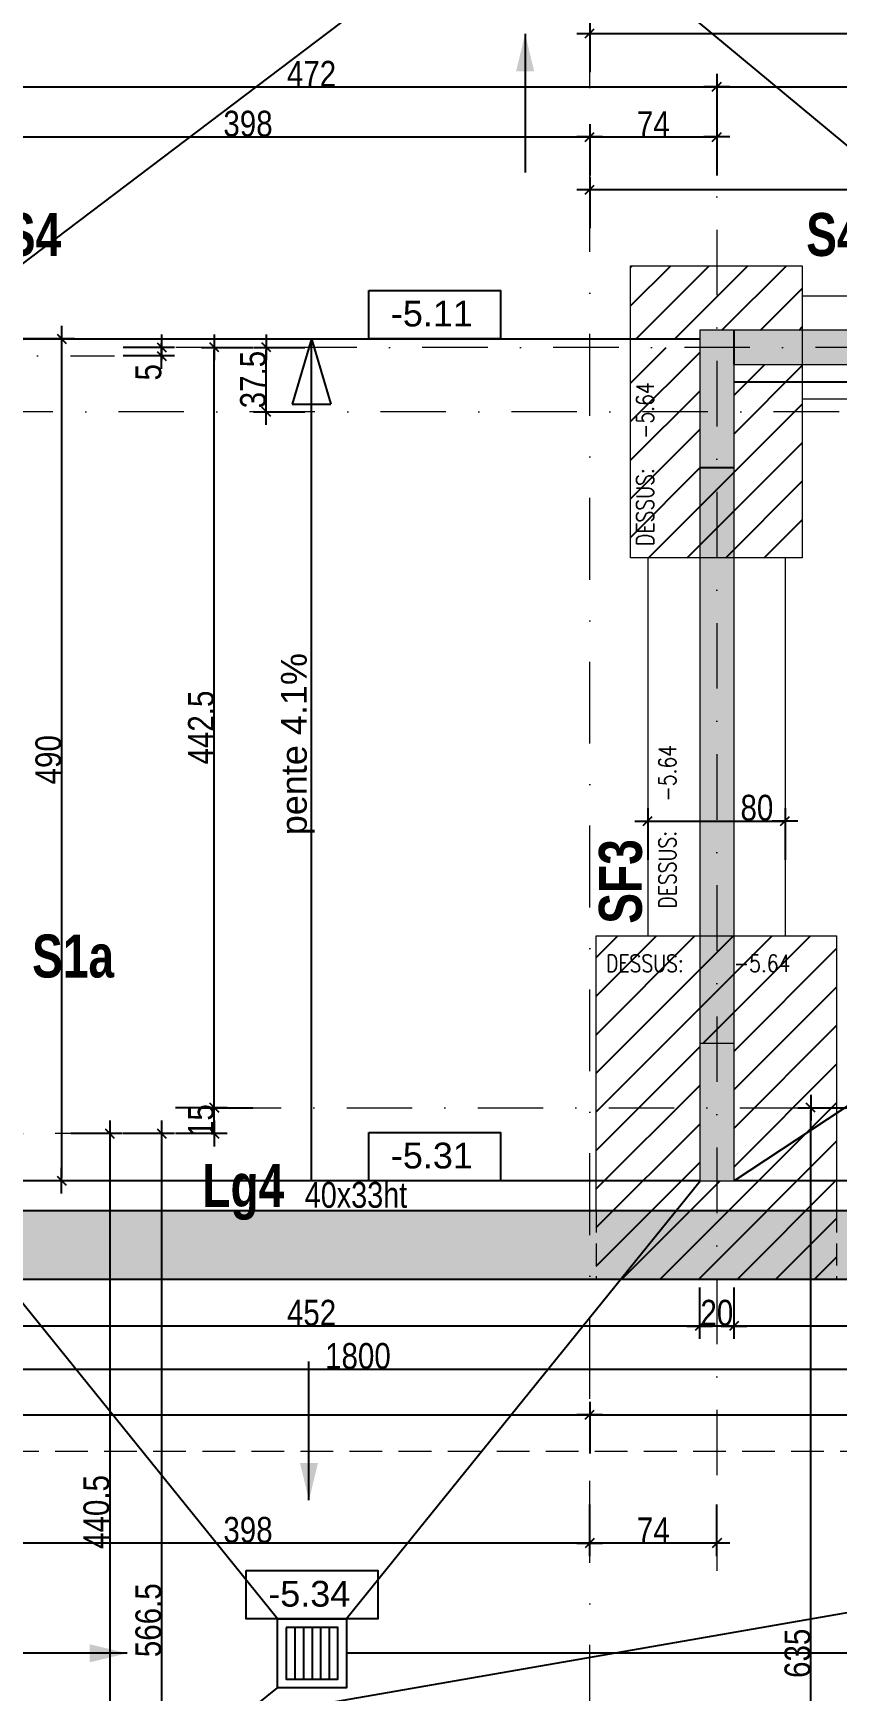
# Model space of a CAD drawing. Header units: centimetres. Extents: x 16433 to 114398, y -50094 to -12305.
# Drawn here: x 56891 to 57359, y -20034 to -19069 of the extents above; entities that cross this region are included whole.
import ezdxf
from ezdxf.enums import TextEntityAlignment as Align

# ---------------------------------------------------------------- set-up
doc = ezdxf.new("R2010")
doc.units = ezdxf.units.CM
doc.header["$LTSCALE"] = 0.5
for name, pattern in [('CACHEX2', [19.05, 12.7, -6.35]), ('TIRETPT2', [12.7, 6.35, -3.175, 0, -3.175]), ('TIRETPTX2', [50.8, 25.4, -12.7, 0, -12.7])]:
    doc.linetypes.add(name, pattern=pattern)
doc.layers.get('DEFPOINTS').update_dxf_attribs({"linetype": 'CONTINUOUS'})
for name, color, linetype in [('01_cote_gen', 4, 'CONTINUOUS'), ('01_linteaux', 2, 'CONTINUOUS'), ('01_poch_BN', 9, 'CONTINUOUS'), ('01_poch_murs', 253, 'CONTINUOUS'), ('01_poch_poteaux', 250, 'CONTINUOUS'), ('01_poch_Semelles', 253, 'CONTINUOUS'), ('01_texte', 230, 'CONTINUOUS'), ('AA_COTES', 2, 'CONTINUOUS')]:
    doc.layers.add(name, color=color, linetype=linetype)
for name, color, linetype, lineweight in [('01_murs_coup', 5, 'CONTINUOUS', 60), ('01_sem', 42, 'CONTINUOUS', 15), ('01_tram_axes', 2, 'TIRETPTX2', 9)]:
    doc.layers.add(name, color=color, linetype=linetype, lineweight=lineweight)
doc.styles.add('ARIAL', font='arial.ttf')
doc.styles.add('impact', font='impact.ttf')
doc.styles.add('MATTE_TXT', font='arial.ttf')
doc.styles.add('SIMPLEX1', font='SIMPLEX.shx', dxfattribs={"width": 0.8, "height": 10})
doc.styles.add('STYLE2', font='ARIALN.TTF')
doc.dimstyles.new('JB50', dxfattribs={"dimscale": 0.1, "dimtxt": 150, "dimasz": 15, "dimexe": 0.1, "dimexo": 0.1, "dimgap": 0.09, "dimtad": 1, "dimdec": 1, "dimdsep": 46, "dimtxsty": 'STYLE2', "dimblk1": 'BOND_G', "dimblk2": 'BOND_D', "dimsah": 1, "dimcen": 1.5, "dimdle": 0.01, "dimse1": 1, "dimse2": 1, "dimclrd": 4, "dimclre": 2, "dimclrt": 6, "dimazin": 2, "dimtfac": 2.333333, "dimtdec": 1, "dimtix": 1, "dimtmove": 2, "dimatfit": 3, "dimldrblk": 'BOND_G', "dimfxl": 1, "dimtolj": 1, "dimtzin": 0, "dimarcsym": 0})

# ---------------------------------------------------------------- blocks, each defined once
blk = doc.blocks.new('BOND_G')
at = {"layer": 'AA_COTES', "color": 0}
for p, q in [((0, -5), (0, 15)), ((5, 0), (-5, 0)), ((1.77, 1.77), (-1.77, -1.77))]:
    blk.add_line(p, q, dxfattribs=at)
blk = doc.blocks.new('BOND_D')
at = {"layer": 'AA_COTES', "color": 0}
for p, q in [((5, 0), (-5, 0)), ((-1.77, -1.77), (1.77, 1.77)), ((0, 5), (0, -15))]:
    blk.add_line(p, q, dxfattribs=at)
blk = doc.blocks.new('*D857')
at = {"layer": '01_cote_gen', "color": 4, "lineweight": -2, "transparency": 16777216}
blk.add_line((56819.03, -19100.04), (57288.03, -19100.04), dxfattribs=at)
at = {"layer": 'DEFPOINTS', "color": 0, "transparency": 16777216}
for p in [(57289.53, -19100.04), (56817.53, -19122.54), (57289.53, -19122.54)]:
    blk.add_point(p, dxfattribs=at)
at = {"layer": '01_cote_gen', "color": 4, "lineweight": -2, "transparency": 16777216, "xscale": 1.5, "yscale": 1.5, "zscale": 1.5, "rotation": 180}
blk.add_blockref('BOND_G', (56817.53, -19100.04), dxfattribs=at)
at = {"layer": '01_cote_gen', "color": 4, "lineweight": -2, "transparency": 16777216, "xscale": 1.5, "yscale": 1.5, "zscale": 1.5}
blk.add_blockref('BOND_D', (57289.53, -19100.04), dxfattribs=at)
at = {"layer": '01_cote_gen', "color": 6, "transparency": 16777216, "insert": (57053.53, -19092.5), "char_height": 15, "attachment_point": 5, "style": 'STYLE2'}
blk.add_mtext('\\A1;472', dxfattribs=at)
blk = doc.blocks.new('*D858')
at = {"layer": '01_cote_gen', "color": 4, "lineweight": -2, "transparency": 16777216}
blk.add_line((57291.03, -19100.04), (57804.03, -19100.04), dxfattribs=at)
at = {"layer": 'DEFPOINTS', "color": 0, "transparency": 16777216}
for p in [(57805.53, -19100.04), (57289.53, -19122.54), (57805.53, -19122.54)]:
    blk.add_point(p, dxfattribs=at)
at = {"layer": '01_cote_gen', "color": 4, "lineweight": -2, "transparency": 16777216, "xscale": 1.5, "yscale": 1.5, "zscale": 1.5, "rotation": 180}
blk.add_blockref('BOND_G', (57289.53, -19100.04), dxfattribs=at)
at = {"layer": '01_cote_gen', "color": 4, "lineweight": -2, "transparency": 16777216, "xscale": 1.5, "yscale": 1.5, "zscale": 1.5}
blk.add_blockref('BOND_D', (57805.53, -19100.04), dxfattribs=at)
at = {"layer": '01_cote_gen', "color": 6, "transparency": 16777216, "insert": (57547.53, -19092.37), "char_height": 15, "attachment_point": 5, "style": 'STYLE2'}
blk.add_mtext('\\A1;516', dxfattribs=at)
blk = doc.blocks.new('*D891')
at = {"layer": '01_cote_gen', "color": 4, "lineweight": -2, "transparency": 16777216}
blk.add_line((57288.03, -19947.66), (57217.03, -19947.66), dxfattribs=at)
at = {"layer": 'DEFPOINTS', "color": 0, "transparency": 16777216}
for p in [(57215.53, -19946.42), (57215.53, -19947.66), (57289.53, -19946.42)]:
    blk.add_point(p, dxfattribs=at)
at = {"layer": '01_cote_gen', "color": 4, "lineweight": -2, "transparency": 16777216, "xscale": 1.5, "yscale": 1.5, "zscale": 1.5, "rotation": 180}
blk.add_blockref('BOND_D', (57215.53, -19947.66), dxfattribs=at)
at = {"layer": '01_cote_gen', "color": 4, "lineweight": -2, "transparency": 16777216, "xscale": 1.5, "yscale": 1.5, "zscale": 1.5}
blk.add_blockref('BOND_G', (57289.53, -19947.66), dxfattribs=at)
at = {"layer": '01_cote_gen', "color": 6, "transparency": 16777216, "insert": (57252.53, -19940.15), "char_height": 15, "attachment_point": 5, "style": 'STYLE2'}
blk.add_mtext('\\A1;74', dxfattribs=at)
blk = doc.blocks.new('*D892')
at = {"layer": '01_cote_gen', "color": 4, "lineweight": -2, "transparency": 16777216}
blk.add_line((57214.03, -19947.66), (56819.03, -19947.66), dxfattribs=at)
at = {"layer": 'DEFPOINTS', "color": 0, "transparency": 16777216}
for p in [(57215.53, -19940.16), (56817.53, -19946.42), (56817.53, -19947.66)]:
    blk.add_point(p, dxfattribs=at)
at = {"layer": '01_cote_gen', "color": 4, "lineweight": -2, "transparency": 16777216, "xscale": 1.5, "yscale": 1.5, "zscale": 1.5, "rotation": 180}
blk.add_blockref('BOND_D', (56817.53, -19947.66), dxfattribs=at)
at = {"layer": '01_cote_gen', "color": 4, "lineweight": -2, "transparency": 16777216, "xscale": 1.5, "yscale": 1.5, "zscale": 1.5}
blk.add_blockref('BOND_G', (57215.53, -19947.66), dxfattribs=at)
at = {"layer": '01_cote_gen', "color": 6, "transparency": 16777216, "insert": (57016.53, -19939.99), "char_height": 15, "attachment_point": 5, "style": 'STYLE2'}
blk.add_mtext('\\A1;398', dxfattribs=at)
blk = doc.blocks.new('*D893')
at = {"layer": '01_cote_gen', "color": 4, "lineweight": -2, "transparency": 16777216}
blk.add_line((56819.03, -19129.3), (57214.03, -19129.3), dxfattribs=at)
at = {"layer": 'DEFPOINTS', "color": 0, "transparency": 16777216}
for p in [(57215.53, -19129.3), (56817.53, -19136.8), (57215.53, -19152.23)]:
    blk.add_point(p, dxfattribs=at)
at = {"layer": '01_cote_gen', "color": 4, "lineweight": -2, "transparency": 16777216, "xscale": 1.5, "yscale": 1.5, "zscale": 1.5, "rotation": 180}
blk.add_blockref('BOND_G', (56817.53, -19129.3), dxfattribs=at)
at = {"layer": '01_cote_gen', "color": 4, "lineweight": -2, "transparency": 16777216, "xscale": 1.5, "yscale": 1.5, "zscale": 1.5}
blk.add_blockref('BOND_D', (57215.53, -19129.3), dxfattribs=at)
at = {"layer": '01_cote_gen', "color": 6, "transparency": 16777216, "insert": (57016.53, -19121.63), "char_height": 15, "attachment_point": 5, "style": 'STYLE2'}
blk.add_mtext('\\A1;398', dxfattribs=at)
blk = doc.blocks.new('*D894')
at = {"layer": '01_cote_gen', "color": 4, "lineweight": -2, "transparency": 16777216}
blk.add_line((57217.03, -19129.3), (57288.03, -19129.3), dxfattribs=at)
at = {"layer": 'DEFPOINTS', "color": 0, "transparency": 16777216}
for p in [(57289.53, -19128.6), (57289.53, -19129.3), (57215.53, -19168.27)]:
    blk.add_point(p, dxfattribs=at)
at = {"layer": '01_cote_gen', "color": 4, "lineweight": -2, "transparency": 16777216, "xscale": 1.5, "yscale": 1.5, "zscale": 1.5, "rotation": 180}
blk.add_blockref('BOND_G', (57215.53, -19129.3), dxfattribs=at)
at = {"layer": '01_cote_gen', "color": 4, "lineweight": -2, "transparency": 16777216, "xscale": 1.5, "yscale": 1.5, "zscale": 1.5}
blk.add_blockref('BOND_D', (57289.53, -19129.3), dxfattribs=at)
at = {"layer": '01_cote_gen', "color": 6, "transparency": 16777216, "insert": (57252.53, -19121.79), "char_height": 15, "attachment_point": 5, "style": 'STYLE2'}
blk.add_mtext('\\A1;74', dxfattribs=at)
blk = doc.blocks.new('*D922')
at = {"layer": '01_cote_gen', "color": 4, "lineweight": -2, "transparency": 16777216}
blk.add_line((56936, -19710.73), (56936, -20148.22), dxfattribs=at)
at = {"layer": 'DEFPOINTS', "color": 0, "transparency": 16777216}
for p in [(56912.05, -19709.23), (56912.05, -20149.72), (56936, -20149.72)]:
    blk.add_point(p, dxfattribs=at)
at = {"layer": '01_cote_gen', "color": 4, "lineweight": -2, "transparency": 16777216, "xscale": 1.5, "yscale": 1.5, "zscale": 1.5}
for name, p, rotation in [('BOND_G', (56936, -19709.23), 90), ('BOND_D', (56936, -20149.72), 270)]:
    blk.add_blockref(name, p, dxfattribs=dict(at, rotation=rotation))
at = {"layer": '01_cote_gen', "color": 6, "transparency": 16777216, "insert": (56928.33, -19929.48), "char_height": 15, "attachment_point": 5, "rotation": 90, "style": 'STYLE2'}
blk.add_mtext('\\A1;440.5', dxfattribs=at)
blk = doc.blocks.new('*D923')
at = {"layer": '01_cote_gen', "color": 4, "lineweight": -2, "transparency": 16777216}
blk.add_line((56966.25, -19710.73), (56966.25, -20274.23), dxfattribs=at)
at = {"layer": 'DEFPOINTS', "color": 0, "transparency": 16777216}
for p in [(56913.5, -19709.23), (56913.5, -20275.73), (56966.25, -20275.73)]:
    blk.add_point(p, dxfattribs=at)
at = {"layer": '01_cote_gen', "color": 4, "lineweight": -2, "transparency": 16777216, "xscale": 1.5, "yscale": 1.5, "zscale": 1.5}
for name, p, rotation in [('BOND_G', (56966.25, -19709.23), 90), ('BOND_D', (56966.25, -20275.73), 270)]:
    blk.add_blockref(name, p, dxfattribs=dict(at, rotation=rotation))
at = {"layer": '01_cote_gen', "color": 6, "transparency": 16777216, "insert": (56958.58, -19992.48), "char_height": 15, "attachment_point": 5, "rotation": 90, "style": 'STYLE2'}
blk.add_mtext('\\A1;566.5', dxfattribs=at)
blk = doc.blocks.new('*D924')
at = {"layer": '01_cote_gen', "color": 4, "lineweight": -2, "transparency": 16777216}
for p, q in [((56996.9, -19692.73), (56996.9, -19691.23)), ((56996.9, -19709.23), (56996.9, -19694.23)), ((56996.9, -19710.73), (56996.9, -19712.23))]:
    blk.add_line(p, q, dxfattribs=at)
at = {"layer": 'DEFPOINTS', "color": 0, "transparency": 16777216}
for p in [(56996.9, -19694.23), (56997.71, -19694.23), (56973.75, -19709.23)]:
    blk.add_point(p, dxfattribs=at)
at = {"layer": '01_cote_gen', "color": 4, "lineweight": -2, "transparency": 16777216, "xscale": 1.5, "yscale": 1.5, "zscale": 1.5}
for name, p, rotation in [('BOND_D', (56996.9, -19694.23), 270), ('BOND_G', (56996.9, -19709.23), 90)]:
    blk.add_blockref(name, p, dxfattribs=dict(at, rotation=rotation))
at = {"layer": '01_cote_gen', "color": 6, "transparency": 16777216, "insert": (56989.24, -19701.73), "char_height": 15, "attachment_point": 5, "rotation": 90, "style": 'STYLE2'}
blk.add_mtext('\\A1;15', dxfattribs=at)
blk = doc.blocks.new('*D956')
at = {"layer": '01_cote_gen', "color": 4, "lineweight": -2, "transparency": 16777216}
blk.add_line((57344.2, -20327.73), (57344.2, -19695.73), dxfattribs=at)
at = {"layer": 'DEFPOINTS', "color": 0, "transparency": 16777216}
for p in [(57344.2, -19694.23), (57421.36, -19694.23), (57366.7, -20329.23)]:
    blk.add_point(p, dxfattribs=at)
at = {"layer": '01_cote_gen', "color": 4, "lineweight": -2, "transparency": 16777216, "xscale": 1.5, "yscale": 1.5, "zscale": 1.5}
for name, p, rotation in [('BOND_D', (57344.2, -19694.23), 90), ('BOND_G', (57344.2, -20329.23), 270)]:
    blk.add_blockref(name, p, dxfattribs=dict(at, rotation=rotation))
at = {"layer": '01_cote_gen', "color": 6, "transparency": 16777216, "insert": (57336.54, -20011.73), "char_height": 15, "attachment_point": 5, "rotation": 90, "style": 'STYLE2'}
blk.add_mtext('\\A1;635', dxfattribs=at)
blk = doc.blocks.new('*D961')
at = {"layer": '01_cote_gen', "color": 4, "lineweight": -2, "transparency": 16777216}
blk.add_line((56996.9, -19692.73), (56996.9, -19253.23), dxfattribs=at)
at = {"layer": 'DEFPOINTS', "color": 0, "transparency": 16777216}
for p in [(56974.42, -19251.73), (56996.9, -19251.73), (57026.42, -19694.23)]:
    blk.add_point(p, dxfattribs=at)
at = {"layer": '01_cote_gen', "color": 4, "lineweight": -2, "transparency": 16777216, "xscale": 1.5, "yscale": 1.5, "zscale": 1.5}
for name, p, rotation in [('BOND_D', (56996.9, -19251.73), 90), ('BOND_G', (56996.9, -19694.23), 270)]:
    blk.add_blockref(name, p, dxfattribs=dict(at, rotation=rotation))
at = {"layer": '01_cote_gen', "color": 6, "transparency": 16777216, "insert": (56989.24, -19472.98), "char_height": 15, "attachment_point": 5, "rotation": 90, "style": 'STYLE2'}
blk.add_mtext('\\A1;442.5', dxfattribs=at)
blk = doc.blocks.new('*D962')
at = {"layer": '01_cote_gen', "color": 4, "lineweight": -2, "transparency": 16777216}
blk.add_line((56966.25, -19253.23), (56966.25, -19255.23), dxfattribs=at)
at = {"layer": 'DEFPOINTS', "color": 0, "transparency": 16777216}
for p in [(56974.42, -19251.73), (56927.46, -19256.73), (56966.25, -19256.73)]:
    blk.add_point(p, dxfattribs=at)
at = {"layer": '01_cote_gen', "color": 4, "lineweight": -2, "transparency": 16777216, "xscale": 1.5, "yscale": 1.5, "zscale": 1.5}
for name, p, rotation in [('BOND_G', (56966.25, -19251.73), 90), ('BOND_D', (56966.25, -19256.73), 270)]:
    blk.add_blockref(name, p, dxfattribs=dict(at, rotation=rotation))
at = {"layer": '01_cote_gen', "color": 6, "transparency": 16777216, "insert": (56958.61, -19266.23), "char_height": 15, "attachment_point": 5, "rotation": 90, "style": 'STYLE2'}
blk.add_mtext('\\A1;5', dxfattribs=at)
blk = doc.blocks.new('*D963')
at = {"layer": '01_cote_gen', "color": 4, "lineweight": -2, "transparency": 16777216}
blk.add_line((57027.2, -19287.73), (57027.2, -19253.23), dxfattribs=at)
at = {"layer": 'DEFPOINTS', "color": 0, "transparency": 16777216}
for p in [(57027.2, -19251.73), (57126.2, -19251.73), (57119.43, -19289.23)]:
    blk.add_point(p, dxfattribs=at)
at = {"layer": '01_cote_gen', "color": 4, "lineweight": -2, "transparency": 16777216, "xscale": 1.5, "yscale": 1.5, "zscale": 1.5}
for name, p, rotation in [('BOND_D', (57027.2, -19251.73), 90), ('BOND_G', (57027.2, -19289.23), 270)]:
    blk.add_blockref(name, p, dxfattribs=dict(at, rotation=rotation))
at = {"layer": '01_cote_gen', "color": 6, "transparency": 16777216, "insert": (57019.53, -19270.48), "char_height": 15, "attachment_point": 5, "rotation": 90, "style": 'STYLE2'}
blk.add_mtext('\\A1;37.5', dxfattribs=at)
blk = doc.blocks.new('*D965')
at = {"layer": '01_cote_gen', "color": 4, "lineweight": -2, "transparency": 16777216}
blk.add_line((56907.99, -19248.23), (56907.99, -19735.23), dxfattribs=at)
at = {"layer": 'DEFPOINTS', "color": 0, "transparency": 16777216}
for p in [(56896.73, -19246.73), (56896.73, -19736.73), (56907.99, -19736.73)]:
    blk.add_point(p, dxfattribs=at)
at = {"layer": '01_cote_gen', "color": 4, "lineweight": -2, "transparency": 16777216, "xscale": 1.5, "yscale": 1.5, "zscale": 1.5}
for name, p, rotation in [('BOND_G', (56907.99, -19246.73), 90), ('BOND_D', (56907.99, -19736.73), 270)]:
    blk.add_blockref(name, p, dxfattribs=dict(at, rotation=rotation))
at = {"layer": '01_cote_gen', "color": 6, "transparency": 16777216, "insert": (56900.33, -19491.73), "char_height": 15, "attachment_point": 5, "rotation": 90, "style": 'STYLE2'}
blk.add_mtext('\\A1;490', dxfattribs=at)
blk = doc.blocks.new('*D1022')
at = {"layer": '01_cote_gen', "color": 4, "lineweight": -2, "transparency": 16777216}
blk.add_line((57793.03, -19821.29), (57301.03, -19821.29), dxfattribs=at)
at = {"layer": 'DEFPOINTS', "color": 0, "transparency": 16777216}
for p in [(57299.53, -19721.17), (57794.53, -19736.73), (57299.53, -19821.29)]:
    blk.add_point(p, dxfattribs=at)
at = {"layer": '01_cote_gen', "color": 4, "lineweight": -2, "transparency": 16777216, "xscale": 1.5, "yscale": 1.5, "zscale": 1.5, "rotation": 180}
blk.add_blockref('BOND_D', (57299.53, -19821.29), dxfattribs=at)
at = {"layer": '01_cote_gen', "color": 4, "lineweight": -2, "transparency": 16777216, "xscale": 1.5, "yscale": 1.5, "zscale": 1.5}
blk.add_blockref('BOND_G', (57794.53, -19821.29), dxfattribs=at)
at = {"layer": '01_cote_gen', "color": 6, "transparency": 16777216, "insert": (57547.03, -19813.62), "char_height": 15, "attachment_point": 5, "style": 'STYLE2'}
blk.add_mtext('\\A1;495', dxfattribs=at)
blk = doc.blocks.new('*D1023')
at = {"layer": '01_cote_gen', "color": 4, "lineweight": -2, "transparency": 16777216}
blk.add_line((57298.03, -19821.29), (57281.03, -19821.29), dxfattribs=at)
at = {"layer": 'DEFPOINTS', "color": 0, "transparency": 16777216}
for p in [(57279.53, -19721.17), (57299.53, -19721.17), (57279.53, -19821.29)]:
    blk.add_point(p, dxfattribs=at)
at = {"layer": '01_cote_gen', "color": 4, "lineweight": -2, "transparency": 16777216, "xscale": 1.5, "yscale": 1.5, "zscale": 1.5, "rotation": 180}
blk.add_blockref('BOND_D', (57279.53, -19821.29), dxfattribs=at)
at = {"layer": '01_cote_gen', "color": 4, "lineweight": -2, "transparency": 16777216, "xscale": 1.5, "yscale": 1.5, "zscale": 1.5}
blk.add_blockref('BOND_G', (57299.53, -19821.29), dxfattribs=at)
at = {"layer": '01_cote_gen', "color": 6, "transparency": 16777216, "insert": (57289.53, -19813.62), "char_height": 15, "attachment_point": 5, "style": 'STYLE2'}
blk.add_mtext('\\A1;20', dxfattribs=at)
blk = doc.blocks.new('*D1024')
at = {"layer": '01_cote_gen', "color": 4, "lineweight": -2, "transparency": 16777216}
blk.add_line((57278.03, -19821.29), (56829.03, -19821.29), dxfattribs=at)
at = {"layer": 'DEFPOINTS', "color": 0, "transparency": 16777216}
for p in [(57279.53, -19721.17), (56827.53, -19751.2), (56827.53, -19821.29)]:
    blk.add_point(p, dxfattribs=at)
at = {"layer": '01_cote_gen', "color": 4, "lineweight": -2, "transparency": 16777216, "xscale": 1.5, "yscale": 1.5, "zscale": 1.5, "rotation": 180}
blk.add_blockref('BOND_D', (56827.53, -19821.29), dxfattribs=at)
at = {"layer": '01_cote_gen', "color": 4, "lineweight": -2, "transparency": 16777216, "xscale": 1.5, "yscale": 1.5, "zscale": 1.5}
blk.add_blockref('BOND_G', (57279.53, -19821.29), dxfattribs=at)
at = {"layer": '01_cote_gen', "color": 6, "transparency": 16777216, "insert": (57053.53, -19813.62), "char_height": 15, "attachment_point": 5, "style": 'STYLE2'}
blk.add_mtext('\\A1;452', dxfattribs=at)
blk = doc.blocks.new('*D1032')
at = {"layer": '01_cote_gen', "color": 4, "lineweight": -2, "transparency": 16777216}
blk.add_line((56182.04, -19872.89), (57214.03, -19872.89), dxfattribs=at)
at = {"layer": 'DEFPOINTS', "color": 0, "transparency": 16777216}
for p in [(57215.53, -19872.89), (57215.53, -19872.89), (56180.54, -19894.23)]:
    blk.add_point(p, dxfattribs=at)
at = {"layer": '01_cote_gen', "color": 4, "lineweight": -2, "transparency": 16777216, "xscale": 1.5, "yscale": 1.5, "zscale": 1.5, "rotation": 180}
blk.add_blockref('BOND_G', (56180.54, -19872.89), dxfattribs=at)
at = {"layer": '01_cote_gen', "color": 4, "lineweight": -2, "transparency": 16777216, "xscale": 1.5, "yscale": 1.5, "zscale": 1.5}
blk.add_blockref('BOND_D', (57215.53, -19872.89), dxfattribs=at)
at = {"layer": '01_cote_gen', "color": 6, "transparency": 16777216, "insert": (56698.03, -19865.22), "char_height": 15, "attachment_point": 5, "style": 'STYLE2'}
blk.add_mtext('\\A1;1035', dxfattribs=at)
blk = doc.blocks.new('*D1033')
at = {"layer": '01_cote_gen', "color": 4, "lineweight": -2, "transparency": 16777216}
blk.add_line((57217.03, -19872.89), (57979.04, -19872.89), dxfattribs=at)
at = {"layer": 'DEFPOINTS', "color": 0, "transparency": 16777216}
for p in [(57980.54, -19872.89), (57215.53, -19880.39), (57980.54, -19894.23)]:
    blk.add_point(p, dxfattribs=at)
at = {"layer": '01_cote_gen', "color": 4, "lineweight": -2, "transparency": 16777216, "xscale": 1.5, "yscale": 1.5, "zscale": 1.5, "rotation": 180}
blk.add_blockref('BOND_G', (57215.53, -19872.89), dxfattribs=at)
at = {"layer": '01_cote_gen', "color": 4, "lineweight": -2, "transparency": 16777216, "xscale": 1.5, "yscale": 1.5, "zscale": 1.5}
blk.add_blockref('BOND_D', (57980.54, -19872.89), dxfattribs=at)
at = {"layer": '01_cote_gen', "color": 6, "transparency": 16777216, "insert": (57598.03, -19865.22), "char_height": 15, "attachment_point": 5, "style": 'STYLE2'}
blk.add_mtext('\\A1;765', dxfattribs=at)
blk = doc.blocks.new('*D1034')
at = {"layer": '01_cote_gen', "color": 4, "lineweight": -2, "transparency": 16777216}
blk.add_line((56182.04, -19846.45), (57979.04, -19846.45), dxfattribs=at)
at = {"layer": 'DEFPOINTS', "color": 0, "transparency": 16777216}
for p in [(57980.54, -19846.45), (56180.54, -19871.29), (57980.54, -19871.29)]:
    blk.add_point(p, dxfattribs=at)
at = {"layer": '01_cote_gen', "color": 4, "lineweight": -2, "transparency": 16777216, "xscale": 1.5, "yscale": 1.5, "zscale": 1.5, "rotation": 180}
blk.add_blockref('BOND_G', (56180.54, -19846.45), dxfattribs=at)
at = {"layer": '01_cote_gen', "color": 4, "lineweight": -2, "transparency": 16777216, "xscale": 1.5, "yscale": 1.5, "zscale": 1.5}
blk.add_blockref('BOND_D', (57980.54, -19846.45), dxfattribs=at)
at = {"layer": '01_cote_gen', "color": 6, "transparency": 16777216, "insert": (57080.54, -19838.78), "char_height": 15, "attachment_point": 5, "style": 'STYLE2'}
blk.add_mtext('\\A1;1800', dxfattribs=at)
blk = doc.blocks.new('*D1038')
at = {"layer": '01_cote_gen', "color": 4, "lineweight": -2, "transparency": 16777216}
blk.add_line((57217.03, -19159.94), (58334.08, -19159.94), dxfattribs=at)
at = {"layer": 'DEFPOINTS', "color": 0, "transparency": 16777216}
for p in [(58335.58, -19159.94), (57215.53, -19173.96), (58335.58, -19241.73)]:
    blk.add_point(p, dxfattribs=at)
at = {"layer": '01_cote_gen', "color": 4, "lineweight": -2, "transparency": 16777216, "xscale": 1.5, "yscale": 1.5, "zscale": 1.5, "rotation": 180}
blk.add_blockref('BOND_G', (57215.53, -19159.94), dxfattribs=at)
at = {"layer": '01_cote_gen', "color": 4, "lineweight": -2, "transparency": 16777216, "xscale": 1.5, "yscale": 1.5, "zscale": 1.5}
blk.add_blockref('BOND_D', (58335.58, -19159.94), dxfattribs=at)
at = {"layer": '01_cote_gen', "color": 6, "transparency": 16777216, "insert": (57775.56, -19152.27), "char_height": 15, "attachment_point": 5, "style": 'STYLE2'}
blk.add_mtext('\\A1;1120', dxfattribs=at)
blk = doc.blocks.new('*D1039')
at = {"layer": '01_cote_gen', "color": 4, "lineweight": -2, "transparency": 16777216}
blk.add_line((57217.03, -19069.01), (58095.23, -19069.01), dxfattribs=at)
at = {"layer": 'DEFPOINTS', "color": 0, "transparency": 16777216}
for p in [(57215.53, -19071.18), (58096.73, -19069.01), (58096.73, -19071.18)]:
    blk.add_point(p, dxfattribs=at)
at = {"layer": '01_cote_gen', "color": 4, "lineweight": -2, "transparency": 16777216, "xscale": 1.5, "yscale": 1.5, "zscale": 1.5, "rotation": 180}
blk.add_blockref('BOND_G', (57215.53, -19069.01), dxfattribs=at)
at = {"layer": '01_cote_gen', "color": 4, "lineweight": -2, "transparency": 16777216, "xscale": 1.5, "yscale": 1.5, "zscale": 1.5}
blk.add_blockref('BOND_D', (58096.73, -19069.01), dxfattribs=at)
at = {"layer": '01_cote_gen', "color": 6, "transparency": 16777216, "insert": (57656.13, -19061.34), "char_height": 15, "attachment_point": 5, "style": 'STYLE2'}
blk.add_mtext('\\A1;881.2', dxfattribs=at)
blk = doc.blocks.new('*D1051')
at = {"layer": '01_cote_gen', "color": 4, "lineweight": -2, "transparency": 16777216}
blk.add_line((57250.77, -19527.39), (57327.77, -19527.39), dxfattribs=at)
at = {"layer": 'DEFPOINTS', "color": 0, "transparency": 16777216}
for p in [(57329.27, -19527.39), (57249.27, -19537.25), (57329.27, -19537.25)]:
    blk.add_point(p, dxfattribs=at)
at = {"layer": '01_cote_gen', "color": 4, "lineweight": -2, "transparency": 16777216, "xscale": 1.5, "yscale": 1.5, "zscale": 1.5, "rotation": 180}
blk.add_blockref('BOND_G', (57249.27, -19527.39), dxfattribs=at)
at = {"layer": '01_cote_gen', "color": 4, "lineweight": -2, "transparency": 16777216, "xscale": 1.5, "yscale": 1.5, "zscale": 1.5}
blk.add_blockref('BOND_D', (57329.27, -19527.39), dxfattribs=at)
at = {"layer": '01_cote_gen', "color": 6, "transparency": 16777216, "insert": (57312.86, -19519.72), "char_height": 15, "attachment_point": 5, "style": 'STYLE2'}
blk.add_mtext('\\A1;80', dxfattribs=at)

msp = doc.modelspace()

# ---------------------------------------------------------------- hatches: boundary and pattern name
at = {"layer": '01_poch_BN'}
h = msp.add_hatch(color=256, dxfattribs=at)
h.dxf.hatch_style = 1
h.paths.add_polyline_path([(57289.533, -19754.229), (56817.533, -19754.229), (56817.533, -19794.229), (57289.533, -19794.229)])
h.paths.add_polyline_path([(57805.533, -19754.229), (57289.533, -19754.229), (57289.533, -19794.229), (57805.533, -19794.229)])
at = {"layer": '01_poch_murs'}
h = msp.add_hatch(color=256, dxfattribs=at)
h.dxf.hatch_style = 1
h.paths.add_polyline_path([(57994.726, -19241.731), (57299.533, -19241.731), (57299.533, -19261.731), (57794.533, -19261.731), (57794.533, -19377.737), (57816.533, -19377.737), (57816.533, -19261.731), (57994.726, -19261.731)])
h.paths.add_polyline_path([(57299.533, -19321.731), (57279.533, -19321.731), (57279.533, -19656.727), (57299.533, -19656.727)])
at = {"layer": '01_poch_poteaux'}
h = msp.add_hatch(color=256, dxfattribs=at)
h.dxf.hatch_style = 1
h.paths.add_polyline_path([(57299.533, -19241.731), (57289.533, -19241.731), (57289.533, -19251.731), (57299.533, -19251.731)])
h.paths.add_polyline_path([(57289.533, -19241.731), (57279.533, -19241.731), (57279.533, -19251.731), (57289.533, -19251.731)])
h.paths.add_polyline_path([(57289.533, -19251.731), (57279.533, -19251.731), (57279.533, -19289.231), (57289.533, -19289.231)])
h.paths.add_polyline_path([(57299.533, -19251.731), (57289.533, -19251.731), (57289.533, -19289.231), (57299.533, -19289.231), (57299.533, -19261.731)])
h.paths.add_polyline_path([(57299.533, -19289.231), (57289.533, -19289.231), (57289.533, -19321.731), (57299.533, -19321.731)])
h.paths.add_polyline_path([(57289.533, -19289.231), (57279.533, -19289.231), (57279.533, -19321.731), (57289.533, -19321.731)])
h = msp.add_hatch(color=256, dxfattribs=at)
h.dxf.hatch_style = 1
h.paths.add_polyline_path([(57289.533, -19656.727), (57279.533, -19656.727), (57279.533, -19694.229), (57289.533, -19694.229)])
h.paths.add_polyline_path([(57299.533, -19656.727), (57289.533, -19656.727), (57289.533, -19694.229), (57299.533, -19694.229)])
h.paths.add_polyline_path([(57299.533, -19694.229), (57289.533, -19694.229), (57289.533, -19736.727), (57299.533, -19736.727)])
h.paths.add_polyline_path([(57289.533, -19694.229), (57279.533, -19694.229), (57279.533, -19736.727), (57289.533, -19736.727)])
at = {"layer": '01_poch_Semelles', "linetype": 'CACHEX2', "ltscale": 2}
h = msp.add_hatch(dxfattribs=at)
h.set_pattern_fill('ANSI31', color=256, scale=5)
h.paths.add_polyline_path([(57289.533, -19204.231), (57239.273, -19204.231), (57239.273, -19246.731), (57279.533, -19246.731), (57279.533, -19241.731), (57289.533, -19241.731)])
h.paths.add_polyline_path([(57339.273, -19204.231), (57289.533, -19204.231), (57289.533, -19241.731), (57339.273, -19241.731)])
h.paths.add_polyline_path([(57279.533, -19251.731), (57239.273, -19251.731), (57239.273, -19289.231), (57279.533, -19289.231)])
h.paths.add_polyline_path([(57279.533, -19289.231), (57239.273, -19289.231), (57239.273, -19374.231), (57279.533, -19374.231)])
h.paths.add_polyline_path([(57339.273, -19289.231), (57299.533, -19289.231), (57299.533, -19374.231), (57339.273, -19374.231)])
h.paths.add_polyline_path([(57339.273, -19271.731), (57299.533, -19271.731), (57299.533, -19289.231), (57339.273, -19289.231)], flags=17)
h.paths.add_polyline_path([(57339.273, -19261.731), (57299.533, -19261.731), (57299.533, -19271.731), (57339.273, -19271.731)], flags=17)
h.paths.add_polyline_path([(57299.533, -19321.731), (57289.533, -19321.731), (57289.533, -19374.231), (57299.533, -19374.231)])
h.paths.add_polyline_path([(57289.533, -19321.731), (57279.533, -19321.731), (57279.533, -19374.231), (57289.533, -19374.231)])
h = msp.add_hatch(dxfattribs=at)
h.set_pattern_fill('ANSI31', color=256, scale=5)
h.paths.add_polyline_path([(57279.533, -19594.229), (57219.273, -19594.229), (57219.273, -19694.229), (57279.533, -19694.229)])
h.paths.add_polyline_path([(57359.273, -19594.229), (57299.533, -19594.229), (57299.533, -19694.229), (57359.273, -19694.229)])
h.paths.add_polyline_path([(57359.273, -19697.447), (57359.273, -19694.229), (57299.533, -19694.229), (57299.533, -19736.727)])
h.paths.add_polyline_path([(57359.273, -19697.447), (57299.533, -19736.727), (57359.273, -19736.727)], flags=17)
h.paths.add_polyline_path([(57359.273, -19736.727), (57299.533, -19736.727), (57289.533, -19736.727), (57289.533, -19754.229), (57359.273, -19754.229)])
h.paths.add_polyline_path([(57279.533, -19694.229), (57219.273, -19694.229), (57219.273, -19736.727), (57279.533, -19736.727)])
h.paths.add_polyline_path([(57280.053, -19736.727), (57279.533, -19736.727), (57219.273, -19736.727), (57219.273, -19754.229), (57265.896, -19754.229)])
h.paths.add_polyline_path([(57289.533, -19736.727), (57280.053, -19736.727), (57265.896, -19754.229), (57289.533, -19754.229)])
h.paths.add_polyline_path([(57289.533, -19754.229), (57265.896, -19754.229), (57233.542, -19794.229), (57289.533, -19794.229)])
h.paths.add_polyline_path([(57265.896, -19754.229), (57219.273, -19754.229), (57219.273, -19794.229), (57233.542, -19794.229)])
h.paths.add_polyline_path([(57359.273, -19754.229), (57289.533, -19754.229), (57289.533, -19794.229), (57359.273, -19794.229)])
h.paths.add_polyline_path([(57289.533, -19656.727), (57299.533, -19656.727), (57299.533, -19594.229), (57289.533, -19594.229)])
h.paths.add_polyline_path([(57279.533, -19656.727), (57289.533, -19656.727), (57289.533, -19594.229), (57279.533, -19594.229)])

# ---------------------------------------------------------------- linework, layer by layer
at = {"layer": '01_linteaux'}
for p, q in [((58333.278, -19754.229), (56307.533, -19754.229)), ((58335.052, -19794.229), (56307.533, -19794.229))]:
    msp.add_line(p, q, dxfattribs=at)
at = {"layer": '01_murs_coup', "linetype": 'TIRETPT2', "lineweight": 0, "ltscale": 15}
msp.add_line((57215.532, -20149.725), (57215.532, -18389.469), dxfattribs=at)
at = {"layer": '01_murs_coup', "linetype": 'Continuous', "lineweight": 0}
for p, q in [((57994.726, -19241.731), (57279.533, -19241.731)), ((57279.533, -19241.731), (57279.533, -19736.727)), ((57299.533, -19261.731), (57794.533, -19261.731)), ((57299.533, -19736.727), (57299.533, -19261.731)), ((57279.533, -19736.727), (57299.533, -19736.727))]:
    msp.add_line(p, q, dxfattribs=at)
at = {"layer": '01_poch_poteaux'}
for p, q in [((57299.533, -19261.731), (57299.533, -19241.731)), ((57279.533, -19321.731), (57299.533, -19321.731))]:
    msp.add_line(p, q, dxfattribs=at)
at = {"layer": '01_poch_poteaux', "linetype": 'Continuous', "lineweight": 0}
msp.add_line((57279.533, -19656.727), (57299.533, -19656.727), dxfattribs=at)
at = {"layer": '01_sem', "linetype": 'Continuous', "lineweight": 0}
for p, q in [((57339.273, -19221.731), (57949.706, -19221.731)), ((57339.273, -19281.731), (57765.013, -19281.731)), ((57249.273, -19374.231), (57249.273, -19594.229)), ((57329.273, -19374.231), (57329.273, -19594.229))]:
    msp.add_line(p, q, dxfattribs=at)
at = {"layer": '01_sem', "linetype": 'CACHEX2', "ltscale": 2}
for p, q in [((57219.273, -19754.229), (57219.273, -19794.229)), ((57359.273, -19754.229), (57359.273, -19794.229))]:
    msp.add_line(p, q, dxfattribs=at)
at = {"layer": '01_sem', "linetype": 'CACHEX2', "ltscale": 3}
msp.add_line((57980.536, -19894.229), (56180.535, -19894.229), dxfattribs=at)
at = {"layer": '01_sem', "linetype": 'Continuous', "lineweight": 0}
msp.add_lwpolyline([(57239.273, -19204.231), (57339.273, -19204.231), (57339.273, -19374.231), (57239.273, -19374.231)], close=True, dxfattribs=at)
msp.add_lwpolyline([(57219.273, -19754.229), (57219.273, -19594.229), (57359.273, -19594.229), (57359.273, -19754.229)], dxfattribs=at)
at = {"layer": '01_texte', "linetype": 'Continuous', "ltscale": 4}
for p, q in [((56827.533, -19246.731), (57159.649, -18995.35)), ((57199.649, -18996.812), (57494.726, -19241.731))]:
    msp.add_line(p, q, dxfattribs=at)
at = {"layer": '01_texte'}
for p, q in [((57177.899, -19069.318), (57177.899, -19150.005)), ((56827.533, -19246.731), (57279.533, -19246.731)), ((57053.533, -19246.731), (57042.229, -19284.759)), ((57053.533, -19736.727), (57053.533, -19246.731)), ((57053.533, -19246.731), (57064.836, -19284.759)), ((57299.533, -19271.731), (57794.533, -19271.731)), ((57042.229, -19284.759), (57064.836, -19284.759)), ((57577.186, -19554.165), (57299.533, -19736.727)), ((57279.533, -19736.727), (56827.533, -19736.727)), ((57033.793, -19991.729), (56827.533, -19736.727)), ((57280.053, -19736.727), (57073.793, -19991.729)), ((57794.533, -19736.727), (57299.533, -19736.727)), ((57052.043, -19922.623), (57052.043, -19841.936)), ((55889.268, -20244.229), (57417.162, -19979.03)), ((56946.07, -20011.729), (56865.383, -20011.729)), ((58015.454, -20011.729), (57073.793, -20011.729)), ((56741.532, -20266.721), (57033.793, -20031.729))]:
    msp.add_line(p, q, dxfattribs=at)
for points in [[(57086.894, -19218.635), (57163.471, -19218.635), (57163.471, -19246.731), (57086.894, -19246.731)], [(57086.894, -19708.631), (57163.471, -19708.631), (57163.471, -19736.727), (57086.894, -19736.727)], [(57015.504, -19963.633), (57092.081, -19963.633), (57092.081, -19991.729), (57015.504, -19991.729)]]:
    msp.add_lwpolyline(points, close=True, dxfattribs=at)
for points in [[(57033.793, -19991.729), (57073.793, -19991.729), (57073.793, -20031.729), (57033.793, -20031.729), (57033.793, -19991.729)], [(57038.793, -19996.729), (57038.793, -20026.729), (57068.793, -20026.729), (57068.793, -19996.729), (57038.793, -19996.729)], [(57043.793, -19996.729), (57043.793, -20026.729)], [(57048.793, -19996.729), (57048.793, -20026.729)], [(57053.793, -19996.729), (57053.793, -20026.729)], [(57058.793, -19996.729), (57058.793, -20026.729)], [(57063.793, -19996.729), (57063.793, -20026.729)]]:
    msp.add_lwpolyline(points, dxfattribs=at)
for points in [[(57177.899, -19069.318), (57172.642, -19091.017), (57177.899, -19091.017)], [(57177.899, -19069.318), (57183.156, -19091.017), (57177.899, -19091.017)], [(57052.043, -19922.623), (57046.786, -19900.924), (57052.043, -19900.924)], [(57052.043, -19922.623), (57057.3, -19900.924), (57052.043, -19900.924)], [(56946.07, -20011.729), (56924.371, -20006.472), (56924.371, -20011.729)], [(56946.07, -20011.729), (56924.371, -20016.986), (56924.371, -20011.729)]]:
    msp.add_solid(points, dxfattribs=at)
at = {"layer": '01_tram_axes', "linetype": 'TIRETPTX2', "ltscale": 3}
for p, q in [((57289.533, -19106.999), (57289.533, -19963.733)), ((58224.303, -19251.731), (56974.419, -19251.731)), ((56073.862, -19256.731), (56938.813, -19256.731)), ((57360.681, -19289.231), (56720.111, -19289.231)), ((56997.705, -19694.229), (57948.22, -19694.229)), ((56942.298, -19709.227), (56630.032, -19709.227))]:
    msp.add_line(p, q, dxfattribs=at)

# ---------------------------------------------------------------- texts
at = {"layer": '01_texte', "style": 'impact'}
for p in [(56891.34, -19206.034), (57357.982, -19206.034)]:
    msp.add_text('S4', height=25, dxfattribs=at).set_placement(p, align=Align.BOTTOM_CENTER)
at = {"layer": '01_texte'}
for s, height, style, p in [('-5.11', 15, 'ARIAL', (57099.711, -19239.575)), ('S1a', 25, 'impact', (56890.823, -19618.452)), ('-5.31', 15, 'ARIAL', (57099.711, -19729.571)), ('Lg4', 25, 'impact', (56989.98, -19751.961)), ('-5.34', 15, 'ARIAL', (57028.321, -19984.573))]:
    msp.add_text(s, height=height, dxfattribs=dict(at, style=style)).set_placement(p)
at = {"layer": '01_texte', "style": 'SIMPLEX1', "width": 0.8}
for s, p in [('-5.64', (57255.753, -19288.582)), ('DESSUS:', (57255.753, -19344.719)), ('-5.64', (57268.76, -19499.598)), ('DESSUS:', (57268.76, -19555.734))]:
    msp.add_text(s, height=10, rotation=90, dxfattribs=at).set_placement(p, align=Align.BOTTOM_CENTER)
at = {"layer": '01_texte', "style": 'ARIAL'}
msp.add_text('pente 4.1%%%', height=15, rotation=90, dxfattribs=at).set_placement((57055.229, -19482.646), align=Align.BOTTOM_CENTER)
at = {"layer": '01_texte', "style": 'impact'}
msp.add_text('SF3', height=25, rotation=90, dxfattribs=at).set_placement((57245.849, -19587.135))
at = {"layer": '01_texte', "width": 0.8}
for s, height, style, p in [('DESSUS:', 10, 'SIMPLEX1', (57247.622, -19618.237)), ('-5.64', 10, 'SIMPLEX1', (57315.93, -19618.237)), ('40x33ht', 15, 'MATTE_TXT', (57079.403, -19756.951))]:
    msp.add_text(s, height=height, dxfattribs=dict(at, style=style)).set_placement(p, align=Align.BOTTOM_CENTER)

# ---------------------------------------------------------------- dimensions: what is measured, and where the dimension line sits
at = {"layer": '01_cote_gen'}
for base, p1, p2, picture, middle in [((58096.726, -19069.007), (57215.532, -19071.184), (58096.726, -19071.184), '*D1039', (57656.129, -19061.339)), ((57289.533, -19100.036), (56817.533, -19122.536), (57289.533, -19122.536), '*D857', (57053.533, -19092.497)), ((57805.533, -19100.036), (57289.533, -19122.536), (57805.533, -19122.536), '*D858', (57547.533, -19092.369)), ((57215.532, -19129.302), (56817.533, -19136.802), (57215.532, -19152.232), '*D893', (57016.532, -19121.634)), ((57289.533, -19129.302), (57215.532, -19168.268), (57289.533, -19128.602), '*D894', (57252.532, -19121.793)), ((58335.58, -19159.94), (57215.532, -19173.965), (58335.58, -19241.731), '*D1038', (57775.556, -19152.272)), ((56827.533, -19821.286), (57279.533, -19721.168), (56827.533, -19751.204), '*D1024', (57053.533, -19813.618)), ((57279.533, -19821.286), (57299.533, -19721.168), (57279.533, -19721.168), '*D1023', (57289.533, -19813.618)), ((57299.533, -19821.286), (57794.533, -19736.727), (57299.533, -19721.168), '*D1022', (57547.033, -19813.618)), ((57980.536, -19846.453), (56180.535, -19871.287), (57980.536, -19871.287), '*D1034', (57080.536, -19838.785)), ((57215.532, -19872.886), (56180.535, -19894.229), (57215.532, -19872.886), '*D1032', (56698.034, -19865.219)), ((57980.536, -19872.886), (57215.532, -19880.386), (57980.536, -19894.229), '*D1033', (57598.034, -19865.219)), ((56817.533, -19947.66), (57215.532, -19940.16), (56817.533, -19946.421), '*D892', (57016.532, -19939.993)), ((57215.532, -19947.66), (57289.533, -19946.421), (57215.532, -19946.421), '*D891', (57252.532, -19940.151))]:
    dim = msp.add_linear_dim(base=base, p1=p1, p2=p2, dimstyle='JB50', dxfattribs=at)
    dim.commit()
    dim.dimension.update_dxf_attribs({"geometry": picture, "text_midpoint": middle})
for base, p1, p2, picture, middle in [((56907.995, -19736.727), (56896.728, -19246.731), (56896.728, -19736.727), '*D965', (56900.327, -19491.729)), ((56996.904, -19251.731), (57026.416, -19694.229), (56974.419, -19251.731), '*D961', (56989.236, -19472.98)), ((57027.198, -19251.731), (57119.43, -19289.231), (57126.204, -19251.731), '*D963', (57019.53, -19270.481)), ((56996.904, -19694.229), (56973.747, -19709.227), (56997.705, -19694.229), '*D924', (56989.236, -19701.728)), ((57344.205, -19694.229), (57366.705, -20329.229), (57421.363, -19694.229), '*D956', (57336.537, -20011.729)), ((56935.997, -20149.725), (56912.048, -19709.227), (56912.048, -20149.725), '*D922', (56928.329, -19929.476)), ((56966.247, -20275.731), (56913.497, -19709.227), (56913.497, -20275.731), '*D923', (56958.58, -19992.479))]:
    dim = msp.add_linear_dim(base=base, p1=p1, p2=p2, angle=90, dimstyle='JB50', dxfattribs=at)
    dim.commit()
    dim.dimension.update_dxf_attribs({"geometry": picture, "text_midpoint": middle})
dim = msp.add_linear_dim(base=(56966.247, -19256.731), p1=(56974.419, -19251.731), p2=(56927.457, -19256.731), angle=90, dimstyle='JB50', dxfattribs=at)
dim.commit()
dim.dimension.update_dxf_attribs({"geometry": '*D962', "text_midpoint": (56958.61, -19266.227), "dimtype": 160})
dim = msp.add_linear_dim(base=(57329.273, -19527.386), p1=(57249.273, -19537.251), p2=(57329.273, -19537.251), dimstyle='JB50', dxfattribs=at)
dim.commit()
dim.dimension.update_dxf_attribs({"geometry": '*D1051', "text_midpoint": (57312.865, -19519.718), "dimtype": 160})

doc.saveas('drawing.dxf')
